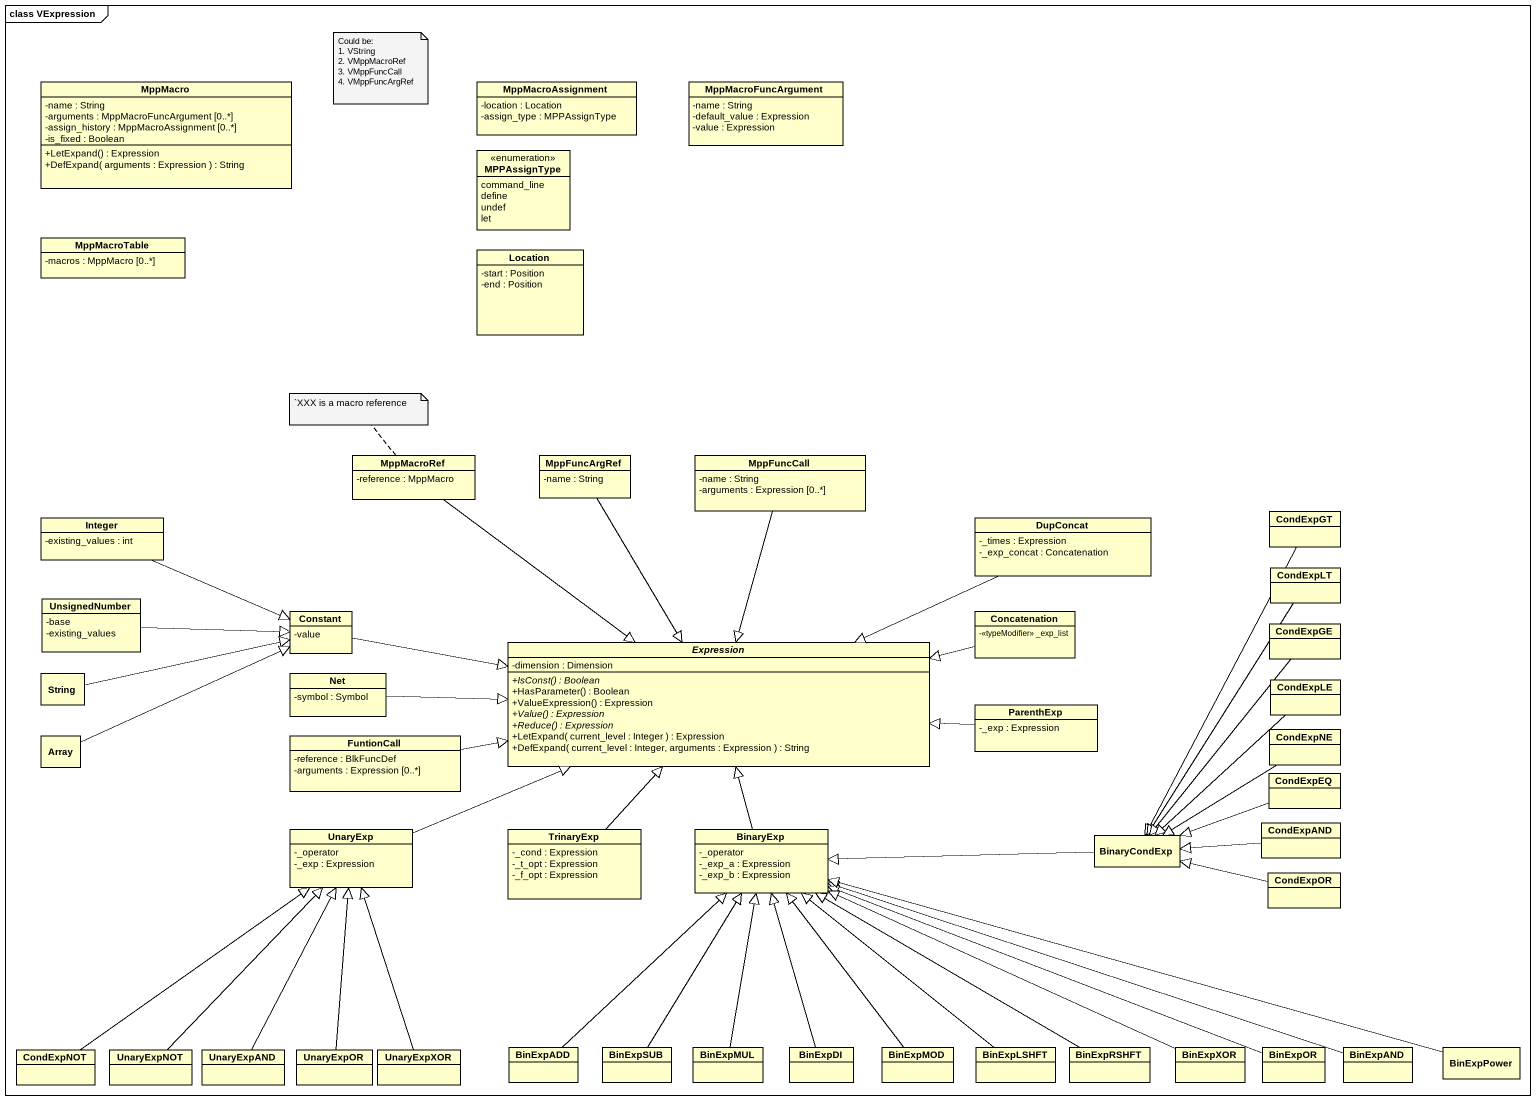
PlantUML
@startuml
mainframe class VExpression
hide circle
hide empty members
skinparam classAttributeIconSize 0
class MppMacro {
  -name : String
  -arguments : MppMacroFuncArgument [0..*]
  -assign_history : MppMacroAssignment [0..*]
  -is_fixed : Boolean
  +LetExpand() : Expression
  +DefExpand( arguments : Expression ) : String
}
class MppMacroAssignment {
  -location : Location
  -assign_type : MPPAssignType
}
class MppMacroFuncArgument {
  -name : String
  -default_value : Expression
  -value : Expression
}
enum MPPAssignType {
  command_line
  define
  undef
  let
}
class MppMacroTable {
  -macros : MppMacro [0..*]
}
class Location {
  -start : Position
  -end : Position
}
class MppMacroRef {
  -reference : MppMacro
}
class MppFuncArgRef {
  -name : String
}
class MppFuncCall {
  -name : String
  -arguments : Expression [0..*]
}
class Integer {
  -existing_values : int
}
class DupConcat {
  -_times : Expression
  -_exp_concat : Concatenation
}
class CondExpGT
class UnsignedNumber {
  -base
  -existing_values
}
class CondExpLT
class Constant {
  -value
}
class Concatenation {
  -<<typeModifier>> _exp_list
}
class CondExpGE
class String
class Net {
  -symbol : Symbol
}
abstract class Expression {
  -dimension : Dimension
  {abstract} +IsConst() : Boolean
  +HasParameter() : Boolean
  +ValueExpression() : Expression
  {abstract} +Value() : Expression
  {abstract} +Reduce() : Expression
  +LetExpand( current_level : Integer ) : Expression
  +DefExpand( current_level : Integer, arguments : Expression ) : String
}
class CondExpLE
class ParenthExp {
  -_exp : Expression
}
class Array
class FuntionCall {
  -reference : BlkFuncDef
  -arguments : Expression [0..*]
}
class CondExpNE
class CondExpEQ
class UnaryExp {
  -_operator
  -_exp : Expression
}
class TrinaryExp {
  -_cond : Expression
  -_t_opt : Expression
  -_f_opt : Expression
}
class BinaryExp {
  -_operator
  -_exp_a : Expression
  -_exp_b : Expression
}
class BinaryCondExp
class CondExpAND
class CondExpOR
class CondExpNOT
class UnaryExpNOT
class UnaryExpAND
class UnaryExpOR
class UnaryExpXOR
class BinExpADD
class BinExpSUB
class BinExpMUL
class BinExpDI
class BinExpMOD
class BinExpLSHFT
class BinExpRSHFT
class BinExpXOR
class BinExpOR
class BinExpAND
class BinExpPower
MppMacroRef --|> Expression
MppFuncArgRef --|> Expression
MppFuncCall --|> Expression
Integer -right-|> Constant
DupConcat -left-|> Expression
CondExpGT --|> BinaryCondExp
UnsignedNumber -right-|> Constant
CondExpLT --|> BinaryCondExp
Constant -right-|> Expression
Concatenation -left-|> Expression
CondExpGE --|> BinaryCondExp
String -right-|> Constant
Net -right-|> Expression
CondExpLE --|> BinaryCondExp
ParenthExp -left-|> Expression
Array -right-|> Constant
FuntionCall -right-|> Expression
CondExpNE --|> BinaryCondExp
CondExpEQ -left-|> BinaryCondExp
UnaryExp -right-|> Expression
TrinaryExp -up-|> Expression
BinaryExp -up-|> Expression
BinaryCondExp -left-|> BinaryExp
CondExpAND -left-|> BinaryCondExp
CondExpOR -left-|> BinaryCondExp
CondExpNOT -up-|> UnaryExp
UnaryExpNOT -up-|> UnaryExp
UnaryExpAND -up-|> UnaryExp
UnaryExpOR -up-|> UnaryExp
UnaryExpXOR -up-|> UnaryExp
BinExpADD -up-|> BinaryExp
BinExpSUB -up-|> BinaryExp
BinExpMUL -up-|> BinaryExp
BinExpDI -up-|> BinaryExp
BinExpMOD -up-|> BinaryExp
BinExpLSHFT -up-|> BinaryExp
BinExpRSHFT -left-|> BinaryExp
BinExpXOR -left-|> BinaryExp
BinExpOR -left-|> BinaryExp
BinExpAND -left-|> BinaryExp
BinExpPower -left-|> BinaryExp
note as N1
  Could be:
  1. VString
  2. VMppMacroRef
  3. VMppFuncCall
  4. VMppFuncArgRef
end note
note top of MppMacroRef : `XXX is a macro reference
@enduml
